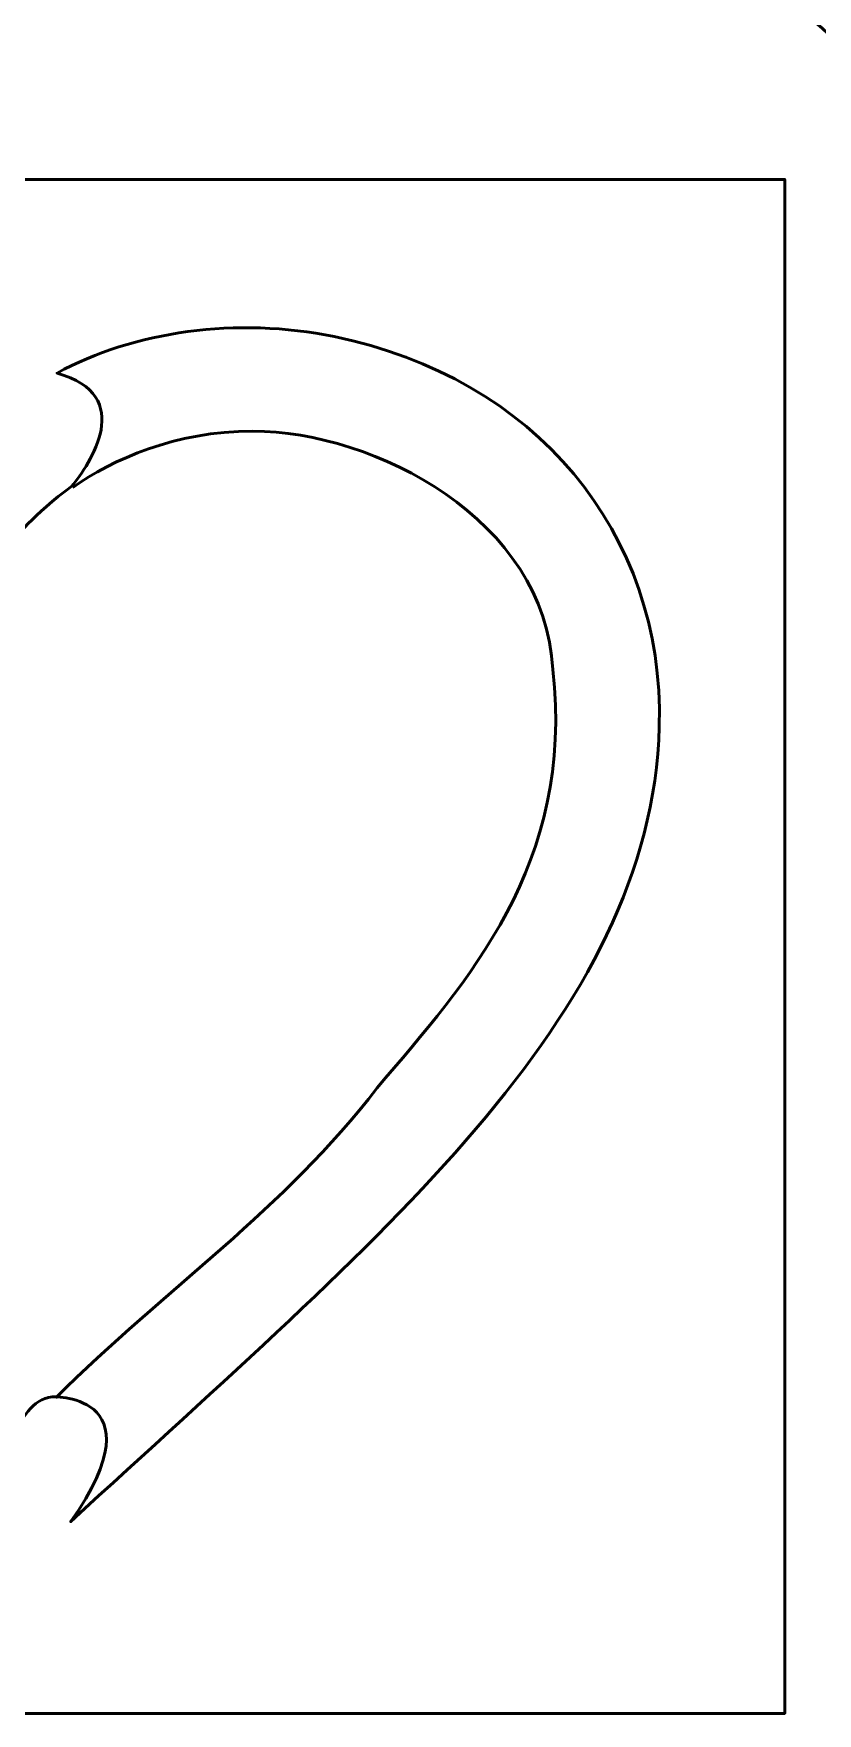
# Model space of a CAD drawing. Header units: centimetres. Extents: x -13.9 to 13.1, y -15.4 to 13.9.
# Drawn here: x -3.73 to 2.76, y -13.75 to 0.14 of the extents above; entities that cross this region are included whole.
import ezdxf

# ---------------------------------------------------------------- set-up
doc = ezdxf.new("R2010")
doc.units = ezdxf.units.CM
doc.header["$MEASUREMENT"] = 0
doc.layers.add('Layer 1', color=7, linetype='Continuous')

msp = doc.modelspace()

# ---------------------------------------------------------------- linework, layer by layer
at = {"layer": 'Layer 1', "color": 225, "lineweight": 53}
msp.add_open_spline([(4.04114, 5.62102), (4.5085, 6.31952), (5.06222, 6.71068), (6.02488, 6.71068), (6.02488, 6.71068), (6.8834, 6.71068), (7.7343, 6.25602), (8.09752, 5.45338), (8.09752, 5.45338), (8.2042, 5.21462), (8.26262, 4.95554), (8.26262, 4.69392), (8.26262, 4.69392), (8.26262, 3.63982), (7.62, 2.66446), (6.96468, 1.88722), (6.96468, 1.88722), (6.56336, 1.41224), (6.12648, 0.97282), (5.67436, 0.5461), (5.67436, 0.5461), (5.26288, 0.15748), (4.84124, -0.22098), (4.4196, -0.5969), (4.4196, -0.5969), (4.4196, -0.5969), (4.04368, -0.92964), (4.04368, -0.92964), (4.04368, -0.92964), (4.04368, -0.92964), (3.66776, -0.5969), (3.66776, -0.5969), (3.66776, -0.5969), (3.24358, -0.22098), (2.82194, 0.15748), (2.413, 0.5461), (2.413, 0.5461), (1.96342, 0.97282), (1.524, 1.41478), (1.12268, 1.88722), (1.12268, 1.88722), (0.46736, 2.66446), (-0.17526, 3.63982), (-0.17526, 4.69392), (-0.17526, 4.69392), (-0.17526, 4.95554), (-0.11938, 5.21462), (-0.01016, 5.45338), (-0.01016, 5.45338), (0.35052, 6.25348), (1.20142, 6.71068), (2.06248, 6.71068), (2.06248, 6.71068), (3.02514, 6.71068), (3.57632, 6.32206), (4.04622, 5.62102), (4.04622, 5.62102), (4.04622, 5.62102), (4.04114, 5.62102), (4.04114, 5.62102)], degree=3, knots=[0, 0, 0, 0, 0.0625, 0.0625, 0.0625, 0.0625, 0.125, 0.125, 0.125, 0.125, 0.1875, 0.1875, 0.1875, 0.1875, 0.25, 0.25, 0.25, 0.25, 0.3125, 0.3125, 0.3125, 0.3125, 0.375, 0.375, 0.375, 0.375, 0.4375, 0.4375, 0.4375, 0.4375, 0.5, 0.5, 0.5, 0.5, 0.5625, 0.5625, 0.5625, 0.5625, 0.625, 0.625, 0.625, 0.625, 0.6875, 0.6875, 0.6875, 0.6875, 0.75, 0.75, 0.75, 0.75, 0.8125, 0.8125, 0.8125, 0.8125, 0.875, 0.875, 0.875, 0.875, 1, 1, 1, 1], dxfattribs=at)
at = {"layer": 'Layer 1', "color": 250, "lineweight": 53}
for points, knots in [([(-10.26668, -13.75156), (-10.26668, -13.75156), (-11.53414, -13.11656), (-11.53414, -13.11656), (-11.53414, -13.11656), (-11.53414, -13.11656), (-11.53414, -7.43712), (-11.53414, -7.43712), (-11.53414, -7.43712), (-10.83564, -6.36524), (-10.89406, -4.31546), (-11.53414, -3.64236), (-11.53414, -3.64236), (-11.53414, -3.64236), (-11.53414, -1.69672), (-11.53414, -1.69672), (-11.53414, -1.69672), (-11.53414, -1.69672), (-10.26668, -1.06426), (-10.26668, -1.06426), (-10.26668, -1.06426), (-10.26668, -1.06426), (2.4892, -1.06426), (2.4892, -1.06426), (2.4892, -1.06426), (2.4892, -1.06426), (2.4892, -13.75156), (2.4892, -13.75156), (2.4892, -13.75156), (2.4892, -13.75156), (-10.26668, -13.75156), (-10.26668, -13.75156)], [0, 0, 0, 0, 0.11111111, 0.11111111, 0.11111111, 0.11111111, 0.22222222, 0.22222222, 0.22222222, 0.22222222, 0.33333333, 0.33333333, 0.33333333, 0.33333333, 0.44444444, 0.44444444, 0.44444444, 0.44444444, 0.55555556, 0.55555556, 0.55555556, 0.55555556, 0.66666667, 0.66666667, 0.66666667, 0.66666667, 0.77777778, 0.77777778, 0.77777778, 0.77777778, 1, 1, 1, 1]), ([(-3.89382, -11.44778), (-3.81254, -11.29284), (-3.71348, -11.1252), (-3.5433, -11.13282), (-3.5433, -11.13282), (-3.64744, -11.13536), (-2.64414, -11.06932), (-3.42138, -12.1666), (-3.42138, -12.1666), (-0.90932, -9.84758), (1.3843, -8.0137), (1.45034, -5.59054), (1.45034, -5.59054), (1.49352, -3.98018), (0.41656, -2.70256), (-1.23952, -2.36474), (-1.23952, -2.36474), (-2.0447, -2.19964), (-2.90068, -2.31902), (-3.53314, -2.667), (-3.53314, -2.667), (-2.87274, -2.84988), (-3.2639, -3.42392), (-3.41122, -3.60172), (-3.41122, -3.60172), (-3.72618, -3.83286), (-3.89636, -4.04876), (-3.89382, -4.04622)], [0, 0, 0, 0, 0.125, 0.125, 0.125, 0.125, 0.25, 0.25, 0.25, 0.25, 0.375, 0.375, 0.375, 0.375, 0.5, 0.5, 0.5, 0.5, 0.625, 0.625, 0.625, 0.625, 0.75, 0.75, 0.75, 0.75, 1, 1, 1, 1]), ([(-3.4036, -3.61188), (-3.06832, -3.38074), (-2.56286, -3.14706), (-1.91262, -3.14706), (-1.91262, -3.14706), (-0.90424, -3.14706), (0.51054, -3.88112), (0.56896, -5.1181), (0.56896, -5.1181), (0.75184, -6.73608), (-0.14224, -7.70382), (-0.88392, -8.57758), (-0.88392, -8.57758), (-1.65354, -9.58342), (-2.62636, -10.23112), (-3.5433, -11.14044)], [0, 0, 0, 0, 0.2, 0.2, 0.2, 0.2, 0.4, 0.4, 0.4, 0.4, 0.6, 0.6, 0.6, 0.6, 1, 1, 1, 1])]:
    msp.add_open_spline(points, degree=3, knots=knots, dxfattribs=at)

doc.saveas('drawing.dxf')
